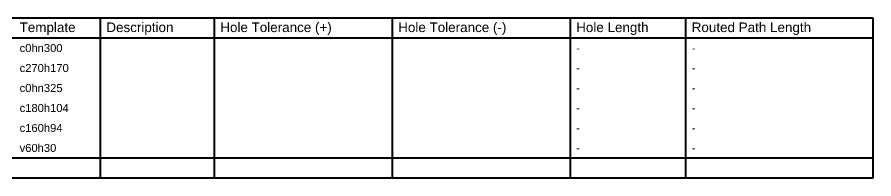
# Model space of a CAD drawing. Header units: inches. Extents: x 0 to 12.8, y -0.1 to 3.5.
# Drawn here: x 6.34 to 12.76, y 2.31 to 3.53 of the extents above; entities that cross this region are included whole.
import ezdxf

# ---------------------------------------------------------------- set-up
doc = ezdxf.new("R2010")
doc.units = ezdxf.units.IN
doc.header["$MEASUREMENT"] = 0
doc.layers.add('Drill Drawing', color=1, linetype='Continuous')
doc.styles.add('Arial', font='', dxfattribs={"height": 0.2})
doc.styles.get('Arial').set_extended_font_data('Arial')

msp = doc.modelspace()

# ---------------------------------------------------------------- linework, layer by layer
at = {"layer": 'Drill Drawing'}
for points in [[(0.0075, 3.5185, 0.015, 0.015, 0), (12.7519, 3.5185, 0.015, 0.015, 0)], [(6.9626, 2.3185, 0.015, 0.015, 0), (6.9626, 3.5185, 0.015, 0.015, 0)], [(7.8164, 2.3185, 0.015, 0.015, 0), (7.8164, 3.5185, 0.015, 0.015, 0)], [(9.15, 2.3185, 0.015, 0.015, 0), (9.15, 3.5185, 0.015, 0.015, 0)], [(10.4836, 2.3185, 0.015, 0.015, 0), (10.4836, 3.5185, 0.015, 0.015, 0)], [(11.3493, 2.3185, 0.015, 0.015, 0), (11.3493, 3.5185, 0.015, 0.015, 0)], [(12.7519, 2.3185, 0.015, 0.015, 0), (12.7519, 3.5185, 0.015, 0.015, 0)], [(0.0075, 3.3685, 0.015, 0.015, 0), (12.7519, 3.3685, 0.015, 0.015, 0)], [(0.0075, 2.4685, 0.015, 0.015, 0), (12.7519, 2.4685, 0.015, 0.015, 0)], [(0.0075, 2.3185, 0.015, 0.015, 0), (12.7519, 2.3185, 0.015, 0.015, 0)]]:
    msp.add_lwpolyline(points, format="xyseb", dxfattribs=at)
for points in [[(6.9589, 3.5185, 0.0075, 0.0075, 1), (6.9664, 3.5185, 0.0075, 0.0075, 1)], [(7.8126, 3.5185, 0.0075, 0.0075, 1), (7.8201, 3.5185, 0.0075, 0.0075, 1)], [(9.1462, 3.5185, 0.0075, 0.0075, 1), (9.1537, 3.5185, 0.0075, 0.0075, 1)], [(10.4798, 3.5185, 0.0075, 0.0075, 1), (10.4873, 3.5185, 0.0075, 0.0075, 1)], [(11.3456, 3.5185, 0.0075, 0.0075, 1), (11.3531, 3.5185, 0.0075, 0.0075, 1)], [(12.7482, 3.5185, 0.0075, 0.0075, 1), (12.7557, 3.5185, 0.0075, 0.0075, 1)], [(12.7482, 3.5185, 0.0075, 0.0075, 1), (12.7557, 3.5185, 0.0075, 0.0075, 1)], [(12.7482, 3.3685, 0.0075, 0.0075, 1), (12.7557, 3.3685, 0.0075, 0.0075, 1)], [(12.7482, 2.4685, 0.0075, 0.0075, 1), (12.7557, 2.4685, 0.0075, 0.0075, 1)], [(6.9589, 2.3185, 0.0075, 0.0075, 1), (6.9664, 2.3185, 0.0075, 0.0075, 1)], [(7.8126, 2.3185, 0.0075, 0.0075, 1), (7.8201, 2.3185, 0.0075, 0.0075, 1)], [(9.1462, 2.3185, 0.0075, 0.0075, 1), (9.1537, 2.3185, 0.0075, 0.0075, 1)], [(10.4798, 2.3185, 0.0075, 0.0075, 1), (10.4873, 2.3185, 0.0075, 0.0075, 1)], [(11.3456, 2.3185, 0.0075, 0.0075, 1), (11.3531, 2.3185, 0.0075, 0.0075, 1)], [(12.7482, 2.3185, 0.0075, 0.0075, 1), (12.7557, 2.3185, 0.0075, 0.0075, 1)], [(12.7482, 2.3185, 0.0075, 0.0075, 1), (12.7557, 2.3185, 0.0075, 0.0075, 1)]]:
    msp.add_lwpolyline(points, format="xyseb", close=True, dxfattribs=at)

# ---------------------------------------------------------------- texts
at = {"layer": 'Drill Drawing', "style": 'Arial'}
for s, height, p in [('Template', 0.072, (6.3578, 3.4135)), ('Description', 0.072, (7.0076, 3.4135)), ('Hole Tolerance (+)', 0.072, (7.8614, 3.4135)), ('Hole Tolerance (-)', 0.072, (9.195, 3.4135)), ('Hole Length', 0.072, (10.5286, 3.4135)), ('Routed Path Length', 0.072, (11.3943, 3.4135)), ('c0hn300', 0.06, (6.3578, 3.2635)), ('-', 0.06, (10.5286, 3.2635)), ('-', 0.06, (11.3943, 3.2635)), ('c270h170', 0.06, (6.3578, 3.1135)), ('-', 0.06, (10.5286, 3.1135)), ('-', 0.06, (11.3943, 3.1135)), ('c0hn325', 0.06, (6.3578, 2.9635)), ('-', 0.06, (10.5286, 2.9635)), ('-', 0.06, (11.3943, 2.9635)), ('c180h104', 0.06, (6.3578, 2.8135)), ('-', 0.06, (10.5286, 2.8135)), ('-', 0.06, (11.3943, 2.8135)), ('c160h94', 0.06, (6.3578, 2.6635)), ('-', 0.06, (10.5286, 2.6635)), ('-', 0.06, (11.3943, 2.6635)), ('v60h30', 0.06, (6.3578, 2.5135)), ('-', 0.06, (10.5286, 2.5135)), ('-', 0.06, (11.3943, 2.5135))]:
    msp.add_text(s, height=height, dxfattribs=at).set_placement(p)

doc.saveas('drawing.dxf')
